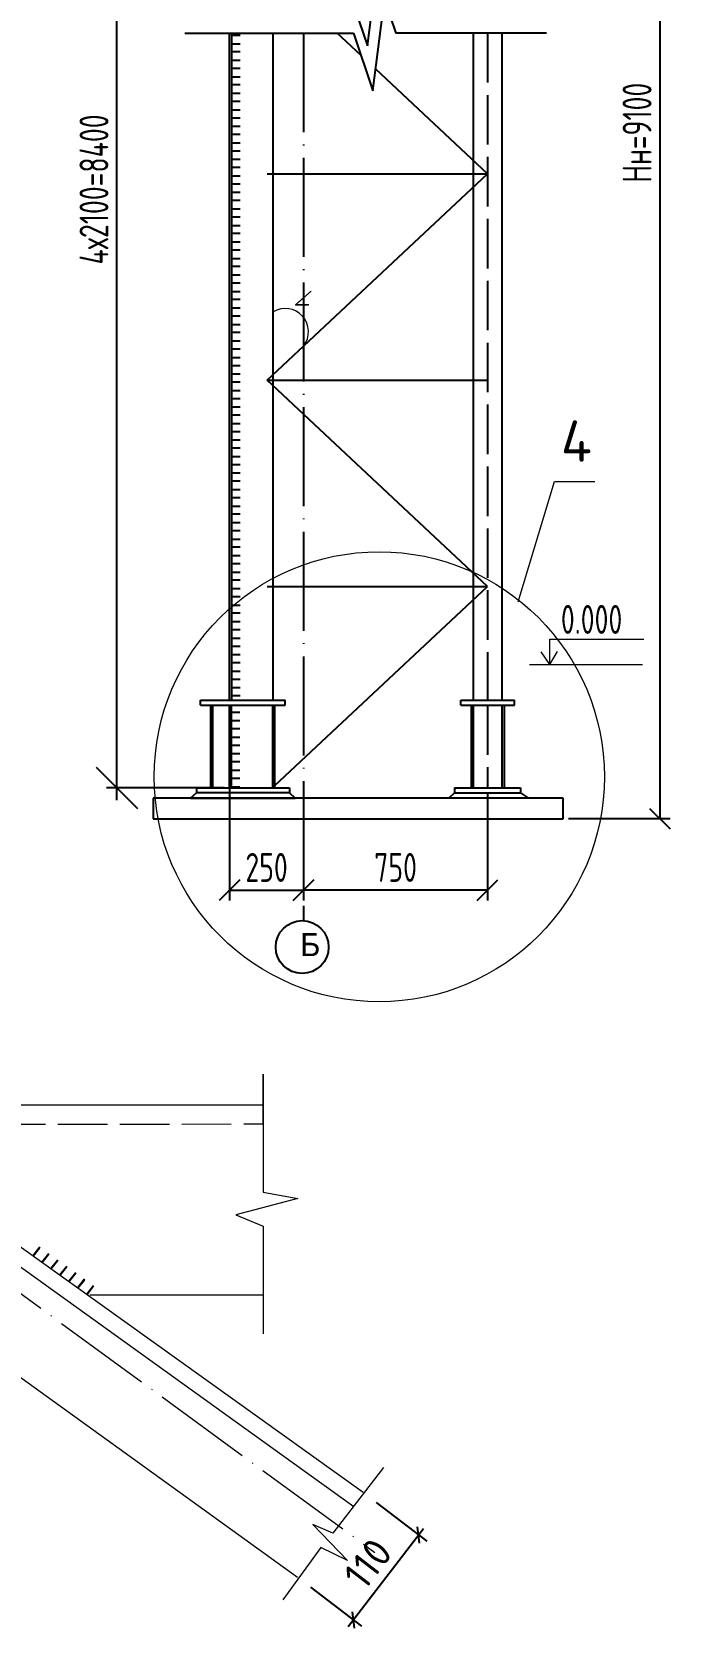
# Model space of a CAD drawing. Header units: millimetres. Extents: x -258606 to -95372, y 16759 to 83244.
# Drawn here: x -125517.6 to -125440.3, y 41953.6 to 42147 of the extents above; entities that cross this region are included whole.
import ezdxf

# ---------------------------------------------------------------- set-up
doc = ezdxf.new("R2010")
doc.units = ezdxf.units.MM
doc.header["$LTSCALE"] = 0.5
doc.linetypes.add('ACAD_ISO02W100', pattern=[15, 12, -3])
doc.linetypes.add('ACAD_ISO04W100', pattern=[30, 24, -3, 0, -3])
for name, color, linetype in [('Осевые', 7, 'ACAD_ISO04W100'), ('размеры', 7, 'Continuous'), ('текст', 7, 'Continuous'), ('тонкие', 7, 'Continuous')]:
    doc.layers.add(name, color=color, linetype=linetype)
doc.layers.add('ТОНКИЕе', color=7, linetype='Continuous', lineweight=5)
doc.styles.add('style1', font='', dxfattribs={"oblique": 15, "height": 3.5})
doc.styles.add('ГОСТ', font='isocpeur.ttf', dxfattribs={"height": 10})
doc.styles.add('Наклонный', font='isocpeur.ttf', dxfattribs={"height": 3.5})
doc.styles.add('прямой', font='isocpeur.ttf', dxfattribs={"width": 0.7, "height": 3.5})
doc.styles.add('Прямой 7мм', font='isocpeur.ttf', dxfattribs={"height": 7})
doc.styles.add('РАЗМЕРЫ_20', font='txt.shx', dxfattribs={"width": 0.6, "height": 2})
doc.styles.get('style1').set_extended_font_data('GOST type A')
doc.dimstyles.new('Копия РАЗМЕРЫ_20', dxfattribs={"dimtxt": 10, "dimasz": 5, "dimexe": 1.25, "dimexo": 0.625, "dimgap": 1, "dimtad": 3, "dimdec": 1, "dimlfac": 20, "dimrnd": 1, "dimdsep": 46, "dimtxsty": 'style1', "dimblk1": 'OBLIQUE', "dimblk2": 'OBLIQUE', "dimsah": 1, "dimcen": 2.5, "dimdle": 1.5, "dimclrt": 256, "dimadec": 0, "dimazin": 0, "dimtfac": 1, "dimtdec": 1, "dimtmove": 0, "dimatfit": 3, "dimfxl": 1, "dimtolj": 1, "dimarcsym": 0})
doc.dimstyles.new('РАЗМЕРЫ_200_2.5', dxfattribs={"dimtxt": 2, "dimasz": 1.4, "dimexe": 1.25, "dimexo": 2, "dimgap": 1, "dimtad": 3, "dimdec": 1, "dimlfac": 200, "dimrnd": 1, "dimdsep": 46, "dimtxsty": 'РАЗМЕРЫ_20', "dimblk1": 'OBLIQUE', "dimblk2": 'OBLIQUE', "dimsah": 1, "dimcen": 2.5, "dimdle": 1, "dimclrt": 256, "dimadec": 0, "dimazin": 0, "dimtfac": 1, "dimtdec": 1, "dimtmove": 0, "dimatfit": 3, "dimfxl": 1, "dimtolj": 1, "dimarcsym": 0})
doc.dimstyles.new('РАЗМЕРЫ_500', dxfattribs={"dimtxt": 10, "dimasz": 2.5, "dimexe": 1.25, "dimexo": 0.625, "dimgap": 1, "dimtad": 3, "dimdec": 1, "dimlfac": 40, "dimrnd": 1, "dimdsep": 46, "dimtxsty": 'ГОСТ', "dimblk1": 'OBLIQUE', "dimblk2": 'OBLIQUE', "dimsah": 1, "dimcen": 2.5, "dimclrt": 7, "dimadec": 0, "dimazin": 0, "dimtfac": 1, "dimtdec": 1, "dimtmove": 0, "dimatfit": 3, "dimfxl": 1, "dimtolj": 1, "dimarcsym": 0})

# ---------------------------------------------------------------- blocks, each defined once
blk = doc.blocks.new('_Oblique')
at = {"color": 0, "linetype": 'ByBlock', "lineweight": -2}
blk.add_line((-0.5, -0.5), (0.5, 0.5), dxfattribs=at)
blk = doc.blocks.new('*D688')
at = {"color": 0, "lineweight": -2, "transparency": 16777216}
for p, q in [((-125507.34, 42053.92), (-125507.34, 42201.86)), ((-125489.01, 42200.36), (-125508.59, 42200.36)), ((-125494.31, 42055.42), (-125508.59, 42055.42))]:
    blk.add_line(p, q, dxfattribs=at)
at = {"layer": 'Defpoints', "color": 0, "transparency": 16777216}
for p in [(-125507.34, 42200.36), (-125488.38, 42200.36), (-125493.68, 42055.42)]:
    blk.add_point(p, dxfattribs=at)
at = {"color": 0, "lineweight": -2, "transparency": 16777216, "xscale": 5, "yscale": 5, "zscale": 5}
for p, rotation in [((-125507.34, 42200.36), 90), ((-125507.34, 42055.42), 270)]:
    blk.add_blockref('_Oblique', p, dxfattribs=dict(at, rotation=rotation))
at = {"transparency": 16777216, "insert": (-125510.09, 42127.89), "char_height": 3.5, "attachment_point": 5, "rotation": 90, "style": 'прямой'}
blk.add_mtext('\\A1;4х2100=8400', dxfattribs=at)
blk = doc.blocks.new('*D696')
at = {"layer": 'Defpoints', "color": 0, "transparency": 16777216}
for p in [(-125441.57, 42217.86), (-125453.26, 42051.67), (-125441.57, 42051.67)]:
    blk.add_point(p, dxfattribs=at)
at = {"layer": 'размеры', "color": 0, "lineweight": -2, "transparency": 16777216}
for p, q in [((-125442.2, 42217.86), (-125442.82, 42217.86)), ((-125441.57, 42217.86), (-125441.57, 42051.67)), ((-125452.64, 42051.67), (-125440.32, 42051.67))]:
    blk.add_line(p, q, dxfattribs=at)
at = {"layer": 'размеры', "color": 0, "lineweight": -2, "transparency": 16777216, "xscale": 2.5, "yscale": 2.5, "zscale": 2.5}
for p, rotation in [((-125441.57, 42217.86), 90), ((-125441.57, 42051.67), 270)]:
    blk.add_blockref('_Oblique', p, dxfattribs=dict(at, rotation=rotation))
at = {"layer": 'размеры', "color": 7, "transparency": 16777216, "insert": (-125444.32, 42134.76), "char_height": 3.5, "attachment_point": 5, "rotation": 90, "style": 'прямой'}
blk.add_mtext('\\A1;Нн=9100', dxfattribs=at)
blk = doc.blocks.new('*D697')
at = {"layer": 'Defpoints', "color": 0, "transparency": 16777216}
for p in [(-125462.43, 42055.42), (-125484.7, 42051.67), (-125484.7, 42043.01)]:
    blk.add_point(p, dxfattribs=at)
at = {"layer": 'размеры', "color": 0, "lineweight": -2, "transparency": 16777216}
for p, q in [((-125462.43, 42054.79), (-125462.43, 42041.76)), ((-125484.7, 42051.04), (-125484.7, 42041.76)), ((-125462.43, 42043.01), (-125484.7, 42043.01))]:
    blk.add_line(p, q, dxfattribs=at)
at = {"layer": 'размеры', "color": 0, "lineweight": -2, "transparency": 16777216, "xscale": 2.5, "yscale": 2.5, "zscale": 2.5, "rotation": 180}
blk.add_blockref('_Oblique', (-125484.7, 42043.01), dxfattribs=at)
at = {"layer": 'размеры', "color": 0, "lineweight": -2, "transparency": 16777216, "xscale": 2.5, "yscale": 2.5, "zscale": 2.5}
blk.add_blockref('_Oblique', (-125462.43, 42043.01), dxfattribs=at)
at = {"layer": 'размеры', "color": 7, "transparency": 16777216, "insert": (-125473.57, 42045.76), "char_height": 3.5, "attachment_point": 5, "style": 'прямой'}
blk.add_mtext('\\A1;750', dxfattribs=at)
blk = doc.blocks.new('*D698')
at = {"layer": 'Defpoints', "color": 0, "transparency": 16777216}
for p in [(-125493.68, 42066.04), (-125484.7, 42051.67), (-125484.7, 42043.01)]:
    blk.add_point(p, dxfattribs=at)
at = {"layer": 'размеры', "color": 0, "lineweight": -2, "transparency": 16777216}
for p, q in [((-125493.68, 42065.42), (-125493.68, 42041.76)), ((-125484.7, 42051.04), (-125484.7, 42041.76)), ((-125493.68, 42043.01), (-125484.7, 42043.01))]:
    blk.add_line(p, q, dxfattribs=at)
at = {"layer": 'размеры', "color": 0, "lineweight": -2, "transparency": 16777216, "xscale": 2.5, "yscale": 2.5, "zscale": 2.5, "rotation": 180}
blk.add_blockref('_Oblique', (-125493.68, 42043.01), dxfattribs=at)
at = {"layer": 'размеры', "color": 0, "lineweight": -2, "transparency": 16777216, "xscale": 2.5, "yscale": 2.5, "zscale": 2.5}
blk.add_blockref('_Oblique', (-125484.7, 42043.01), dxfattribs=at)
at = {"layer": 'размеры', "color": 7, "transparency": 16777216, "insert": (-125489.19, 42045.76), "char_height": 3.5, "attachment_point": 5, "style": 'прямой'}
blk.add_mtext('\\A1;250', dxfattribs=at)
blk = doc.blocks.new('*D1277')
at = {"layer": 'Defpoints', "color": 0, "transparency": 16777216}
for p in [(-125477.5, 41970.08), (-125470.78, 41964.9), (-125485.43, 41959.78)]:
    blk.add_point(p, dxfattribs=at)
at = {"layer": 'размеры', "color": 0, "lineweight": -2, "transparency": 16777216}
for p, q in [((-125475.92, 41968.85), (-125469.79, 41964.13)), ((-125479.32, 41953.81), (-125470.17, 41965.69)), ((-125483.85, 41958.56), (-125477.71, 41953.84))]:
    blk.add_line(p, q, dxfattribs=at)
at = {"layer": 'размеры', "color": 0, "lineweight": -2, "transparency": 16777216, "xscale": 1.4, "yscale": 1.4, "zscale": 1.4}
for p, rotation in [((-125470.78, 41964.9), 52.40410234331154), ((-125478.71, 41954.6), 232.4041023433115)]:
    blk.add_blockref('_Oblique', p, dxfattribs=dict(at, rotation=rotation))
at = {"layer": 'размеры', "transparency": 16777216, "insert": (-125476.92, 41961.43), "char_height": 3.5, "attachment_point": 5, "rotation": 52.4041, "style": 'Наклонный'}
blk.add_mtext('\\A1;110', dxfattribs=at)

msp = doc.modelspace()

# ---------------------------------------------------------------- linework, layer by layer
at = {"color": 0}
for p, q in [((-125476.98156, 42145.28713), (-125475.56604, 42156.33369)), ((-125479.34077, 42152.27306), (-125476.98156, 42145.28713)), ((-125476.30995, 42139.84375), (-125474.89443, 42150.8903)), ((-125474.89443, 42150.8903), (-125473.53991, 42146.82968)), ((-125499.10241, 42146.82968), (-125478.66916, 42146.82968)), ((-125493.68067, 42066.04279), (-125493.68067, 42146.82968)), ((-125493.38067, 42066.04279), (-125493.38067, 42146.82968)), ((-125492.38067, 42146.54279), (-125493.38067, 42146.54279)), ((-125493.38067, 42145.54279), (-125492.38067, 42145.54279)), ((-125488.38067, 42066.04279), (-125488.38067, 42146.82968)), ((-125477.76365, 42144.14836), (-125480.62752, 42146.82968)), ((-125478.66916, 42146.82968), (-125476.30995, 42139.84375)), ((-125455.30287, 42146.82968), (-125473.53991, 42146.82968)), ((-125464.18067, 42146.82968), (-125464.18067, 42066.04279)), ((-125460.68067, 42146.82968), (-125460.68067, 42066.04279)), ((-125492.38067, 42144.54279), (-125493.38067, 42144.54279)), ((-125493.38067, 42143.54279), (-125492.38067, 42143.54279)), ((-125492.38067, 42142.54279), (-125493.38067, 42142.54279)), ((-125493.38067, 42141.54279), (-125492.38067, 42141.54279)), ((-125462.43067, 42129.79279), (-125475.97316, 42142.472)), ((-125492.38067, 42140.54279), (-125493.38067, 42140.54279)), ((-125493.38067, 42139.54279), (-125492.38067, 42139.54279)), ((-125492.38067, 42138.54279), (-125493.38067, 42138.54279)), ((-125493.38067, 42137.54279), (-125492.38067, 42137.54279)), ((-125492.38067, 42136.54279), (-125493.38067, 42136.54279)), ((-125493.38067, 42135.54279), (-125492.38067, 42135.54279)), ((-125492.38067, 42134.54279), (-125493.38067, 42134.54279)), ((-125493.38067, 42133.54279), (-125492.38067, 42133.54279)), ((-125492.38067, 42132.54279), (-125493.38067, 42132.54279)), ((-125493.38067, 42131.54279), (-125492.38067, 42131.54279)), ((-125492.38067, 42130.54279), (-125493.38067, 42130.54279)), ((-125493.38067, 42129.54279), (-125492.38067, 42129.54279)), ((-125489.13281, 42129.79279), (-125462.43067, 42129.79279)), ((-125489.13281, 42104.79279), (-125462.43067, 42129.79279)), ((-125492.38067, 42128.54279), (-125493.38067, 42128.54279)), ((-125493.38067, 42127.54279), (-125492.38067, 42127.54279)), ((-125492.38067, 42126.54279), (-125493.38067, 42126.54279)), ((-125493.38067, 42125.54279), (-125492.38067, 42125.54279)), ((-125492.38067, 42124.54279), (-125493.38067, 42124.54279)), ((-125493.38067, 42123.54279), (-125492.38067, 42123.54279)), ((-125492.38067, 42122.54279), (-125493.38067, 42122.54279)), ((-125493.38067, 42121.54279), (-125492.38067, 42121.54279)), ((-125492.38067, 42120.54279), (-125493.38067, 42120.54279)), ((-125493.38067, 42119.54279), (-125492.38067, 42119.54279)), ((-125492.38067, 42118.54279), (-125493.38067, 42118.54279)), ((-125493.38067, 42117.54279), (-125492.38067, 42117.54279)), ((-125492.38067, 42116.54279), (-125493.38067, 42116.54279)), ((-125493.38067, 42115.54279), (-125492.38067, 42115.54279)), ((-125492.38067, 42114.54279), (-125493.38067, 42114.54279)), ((-125493.38067, 42113.54279), (-125492.38067, 42113.54279)), ((-125492.38067, 42112.54279), (-125493.38067, 42112.54279)), ((-125493.38067, 42111.54279), (-125492.38067, 42111.54279)), ((-125492.38067, 42110.54279), (-125493.38067, 42110.54279)), ((-125493.38067, 42109.54279), (-125492.38067, 42109.54279)), ((-125492.38067, 42108.54279), (-125493.38067, 42108.54279)), ((-125493.38067, 42107.54279), (-125492.38067, 42107.54279)), ((-125492.38067, 42106.54279), (-125493.38067, 42106.54279)), ((-125493.38067, 42105.54279), (-125492.38067, 42105.54279)), ((-125492.38067, 42104.54279), (-125493.38067, 42104.54279)), ((-125462.43067, 42079.79279), (-125489.13281, 42104.79279)), ((-125489.13281, 42104.79279), (-125462.43067, 42104.79279)), ((-125493.38067, 42103.54279), (-125492.38067, 42103.54279)), ((-125492.38067, 42102.54279), (-125493.38067, 42102.54279)), ((-125493.38067, 42101.54279), (-125492.38067, 42101.54279)), ((-125492.38067, 42100.54279), (-125493.38067, 42100.54279)), ((-125493.38067, 42099.54279), (-125492.38067, 42099.54279)), ((-125492.38067, 42098.54279), (-125493.38067, 42098.54279)), ((-125493.38067, 42097.54279), (-125492.38067, 42097.54279)), ((-125492.38067, 42096.54279), (-125493.38067, 42096.54279)), ((-125493.38067, 42095.54279), (-125492.38067, 42095.54279)), ((-125492.38067, 42094.54279), (-125493.38067, 42094.54279)), ((-125493.38067, 42093.54279), (-125492.38067, 42093.54279)), ((-125492.38067, 42092.54279), (-125493.38067, 42092.54279)), ((-125493.38067, 42091.54279), (-125492.38067, 42091.54279)), ((-125492.38067, 42090.54279), (-125493.38067, 42090.54279)), ((-125493.38067, 42089.54279), (-125492.38067, 42089.54279)), ((-125492.38067, 42088.54279), (-125493.38067, 42088.54279)), ((-125493.38067, 42087.54279), (-125492.38067, 42087.54279)), ((-125492.38067, 42086.54279), (-125493.38067, 42086.54279)), ((-125493.38067, 42085.54279), (-125492.38067, 42085.54279)), ((-125492.38067, 42084.54279), (-125493.38067, 42084.54279)), ((-125493.38067, 42083.54279), (-125492.38067, 42083.54279)), ((-125492.38067, 42082.54279), (-125493.38067, 42082.54279)), ((-125493.38067, 42081.54279), (-125492.38067, 42081.54279)), ((-125492.38067, 42080.54279), (-125493.38067, 42080.54279)), ((-125493.38067, 42079.54279), (-125492.38067, 42079.54279)), ((-125489.13281, 42079.79279), (-125462.43067, 42079.79279)), ((-125488.18067, 42055.68422), (-125462.43067, 42079.79278)), ((-125492.38067, 42078.54279), (-125493.38067, 42078.54279)), ((-125493.38067, 42077.54279), (-125492.38067, 42077.54279)), ((-125492.38067, 42076.54279), (-125493.38067, 42076.54279)), ((-125493.38067, 42075.54279), (-125492.38067, 42075.54279)), ((-125492.38067, 42074.54279), (-125493.38067, 42074.54279)), ((-125493.38067, 42073.54279), (-125492.38067, 42073.54279)), ((-125492.38067, 42072.54279), (-125493.38067, 42072.54279)), ((-125493.38067, 42071.54279), (-125492.38067, 42071.54279)), ((-125492.38067, 42070.54279), (-125493.38067, 42070.54279)), ((-125493.38067, 42069.54279), (-125492.38067, 42069.54279)), ((-125492.38067, 42068.54279), (-125493.38067, 42068.54279)), ((-125497.18067, 42065.41779), (-125497.18067, 42066.04279)), ((-125497.18067, 42066.04279), (-125486.93067, 42066.04279)), ((-125493.38067, 42067.54279), (-125492.38067, 42067.54279)), ((-125492.38067, 42066.54279), (-125493.38067, 42066.54279)), ((-125486.93067, 42065.41779), (-125486.93067, 42066.04279)), ((-125465.68067, 42065.41779), (-125465.68067, 42066.04279)), ((-125465.68067, 42066.04279), (-125459.18067, 42066.04279)), ((-125459.18067, 42065.41779), (-125459.18067, 42066.04279)), ((-125497.18067, 42065.41779), (-125486.93067, 42065.41779)), ((-125495.93067, 42055.41779), (-125495.93067, 42065.41779)), ((-125495.68067, 42055.41779), (-125495.68067, 42065.41779)), ((-125493.68067, 42055.41779), (-125493.68067, 42065.41779)), ((-125493.43067, 42055.41779), (-125493.43067, 42065.41779)), ((-125492.43067, 42064.54279), (-125493.43067, 42064.54279)), ((-125488.43067, 42055.41779), (-125488.43067, 42065.41779)), ((-125488.18067, 42055.41779), (-125488.18067, 42065.41779)), ((-125465.68067, 42065.41779), (-125459.18067, 42065.41779)), ((-125464.43067, 42065.41779), (-125464.43067, 42055.41779)), ((-125464.18067, 42065.41779), (-125464.18067, 42055.41779)), ((-125460.68067, 42065.41779), (-125460.68067, 42055.41779)), ((-125460.43067, 42065.41779), (-125460.43067, 42055.41779)), ((-125493.43067, 42063.54279), (-125492.43067, 42063.54279)), ((-125492.43067, 42062.54279), (-125493.43067, 42062.54279)), ((-125493.43067, 42061.54279), (-125492.43067, 42061.54279)), ((-125492.43067, 42060.54279), (-125493.43067, 42060.54279)), ((-125493.43067, 42059.54279), (-125492.43067, 42059.54279)), ((-125492.43067, 42058.54279), (-125493.43067, 42058.54279)), ((-125493.43067, 42057.54279), (-125492.43067, 42057.54279)), ((-125492.43067, 42056.54279), (-125493.43067, 42056.54279)), ((-125502.9291, 42054.16779), (-125502.9291, 42051.66779)), ((-125453.26268, 42054.16779), (-125502.9291, 42054.16779)), ((-125497.68067, 42054.79279), (-125498.39175, 42054.16779)), ((-125498.39175, 42054.16779), (-125485.70849, 42054.16779)), ((-125497.68067, 42055.41779), (-125497.68067, 42054.79279)), ((-125497.68067, 42055.41779), (-125486.43067, 42055.41779)), ((-125486.43067, 42054.79279), (-125497.68067, 42054.79279)), ((-125493.43067, 42055.54279), (-125492.43067, 42055.54279)), ((-125486.43067, 42055.41779), (-125486.43067, 42054.79279)), ((-125486.43067, 42054.79279), (-125485.70849, 42054.16779)), ((-125466.43067, 42054.79279), (-125467.12416, 42054.16779)), ((-125466.43067, 42055.41779), (-125466.43067, 42054.79279)), ((-125466.43067, 42055.41779), (-125458.43067, 42055.41779)), ((-125466.43067, 42054.79279), (-125458.43067, 42054.79279)), ((-125458.43067, 42055.41779), (-125458.43067, 42054.79279)), ((-125458.43067, 42054.79279), (-125457.46287, 42054.16779)), ((-125453.26268, 42051.66779), (-125453.26268, 42054.16779)), ((-125502.9291, 42051.66779), (-125453.26268, 42051.66779))]:
    msp.add_line(p, q, dxfattribs=at)
at = {"color": 0, "linetype": 'ACAD_ISO02W100'}
for p, q in [((-125462.43067, 42146.82968), (-125462.43067, 42066.04279)), ((-125462.43067, 42065.41779), (-125462.43067, 42055.41779))]:
    msp.add_line(p, q, dxfattribs=at)
for p, q in [((-125516.64981, 41999.74718), (-125517.47343, 41998.69864)), ((-125517.47343, 41998.69864), (-125516.68705, 41999.69978)), ((-125515.56404, 41998.97097), (-125516.38765, 41997.92243)), ((-125516.38765, 41997.92243), (-125515.60127, 41998.92357)), ((-125514.47827, 41998.19475), (-125515.30188, 41997.14621)), ((-125515.30188, 41997.14621), (-125514.5155, 41998.14735)), ((-125513.3925, 41997.41854), (-125514.21611, 41996.37)), ((-125514.21611, 41996.37), (-125513.42973, 41997.37114)), ((-125512.30672, 41996.64232), (-125513.13034, 41995.59378)), ((-125513.13034, 41995.59378), (-125512.34395, 41996.59492)), ((-125511.22095, 41995.86611), (-125512.04456, 41994.81757)), ((-125512.04456, 41994.81757), (-125511.25818, 41995.81871)), ((-125510.13518, 41995.0899), (-125510.95879, 41994.04135)), ((-125510.95879, 41994.04135), (-125510.17241, 41995.0425))]:
    msp.add_line(p, q)
at = {"layer": 'Осевые', "color": 0}
msp.add_line((-125484.70261, 42146.82968), (-125484.70261, 42039.3651), dxfattribs=at)
at = {"layer": 'текст', "color": 0, "ltscale": 20}
msp.add_circle((-125484.87248, 42036.11502), 3.2, dxfattribs=at)
at = {"layer": 'ТОНКИЕе', "color": 0}
for points in [[(-125458.73803, 42077.94817), (-125454.31611, 42092.52612), (-125449.45198, 42092.52612)], [(-125454.89424, 42070.32861), (-125455.92477, 42071.87726)], [(-125454.89424, 42070.32861), (-125454.89424, 42073.39743), (-125443.51022, 42073.39743)], [(-125454.89424, 42070.32861), (-125453.96975, 42071.92371)], [(-125457.32833, 42070.32861), (-125443.6485, 42070.32861)]]:
    msp.add_lwpolyline(points, dxfattribs=at)
at = {"layer": 'ТОНКИЕе'}
for points in [[(-125489.61568, 42014.75493), (-125489.61568, 42020.73295), (-125489.61568, 42006.41), (-125485.40996, 42005.65042), (-125492.90437, 42003.69732), (-125489.61568, 42002.2867), (-125489.61568, 41989.26587)], [(-125604.46268, 42016.99038), (-125489.61568, 42016.99038)], [(-125539.71469, 41998.9289), (-125531.72256, 42008.877), (-125477.50469, 41970.07509)], [(-125532.8322, 42007.29321), (-125478.61433, 41968.33301)], [(-125539.71469, 41998.9289), (-125485.43123, 41959.78075)], [(-125510.58099, 41994.00649), (-125489.61568, 41994.00649)], [(-125475.0375, 41973.08963), (-125481.16613, 41965.11596), (-125483.57911, 41966.15837), (-125479.40543, 41961.79335), (-125482.6373, 41963.36699), (-125487.23287, 41957.02166)]]:
    msp.add_lwpolyline(points, dxfattribs=at)
at = {"layer": 'ТОНКИЕе', "linetype": 'ACAD_ISO04W100'}
msp.add_lwpolyline([(-125550.58774, 42017.27086), (-125476.07784, 41962.78988)], dxfattribs=at)
at = {"layer": 'ТОНКИЕе', "linetype": 'ACAD_ISO02W100'}
msp.add_lwpolyline([(-125604.46268, 42014.54857), (-125489.61568, 42014.68661)], dxfattribs=at)
at = {"layer": 'ТОНКИЕе', "color": 0}
msp.add_circle((-125475.54138, 42056.74386), 27.25913, dxfattribs=at)
msp.add_arc((-125486.92096, 42110.66123), 2.80744, 322.2011438, 121.3285008, dxfattribs=at)

# ---------------------------------------------------------------- texts
at = {"layer": 'текст', "color": 0, "linetype": 'Continuous', "ltscale": 20}
msp.add_text('Б', height=2.8, dxfattribs=at).set_placement((-125485.12979, 42035.01519))
at = {"layer": 'тонкие', "color": 0, "extrusion": (-1.34631e-16, -3.16371e-09, 1), "style": 'Прямой 7мм'}
msp.add_text('4', height=5, dxfattribs=at).set_placement((-125453.55031, 42094.91062, -0.00013))
at = {"layer": 'ТОНКИЕе', "color": 0, "attachment_point": 1}
for s, width, gutter_width, insert, char_height, style in [('∠', 3.2994214, 8.75, (-125485.87737, 42115.58029), 1.75, 'style1'), ('0.000', 2.431804, 25, (-125453.54718, 42077.55344), 3.5, 'прямой')]:
    msp.add_mtext_dynamic_manual_height_columns(s, width=width, gutter_width=gutter_width, heights=[0], dxfattribs=dict(at, insert=insert, char_height=char_height, style=style))

# ---------------------------------------------------------------- dimensions: what is measured, and where the dimension line sits
at = {"color": 0}
dim = msp.add_linear_dim(base=(-125507.33547, 42200.35524), p1=(-125493.68067, 42055.41779), p2=(-125488.38067, 42200.35524), angle=90, text='4х2100=8400', dimstyle='Копия РАЗМЕРЫ_20', override={"dimtxt": 100, "dimtxsty": 'прямой'}, dxfattribs=at)
dim.commit()
dim.dimension.update_dxf_attribs({"geometry": '*D688', "text_midpoint": (-125507.33547, 42127.88651), "dimtype": 160})
at = {"layer": 'размеры', "color": 0}
dim = msp.add_linear_dim(base=(-125441.57471, 42051.66779), p1=(-125441.57471, 42217.85524), p2=(-125453.26268, 42051.66779), angle=90, text='Нн=9100', dimstyle='РАЗМЕРЫ_500', override={"dimtxsty": 'прямой'}, dxfattribs=at)
dim.commit()
dim.dimension.update_dxf_attribs({"geometry": '*D696', "text_midpoint": (-125444.32471, 42134.76151)})
dim = msp.add_linear_dim(base=(-125484.70261, 42043.01439), p1=(-125493.68067, 42066.04279), p2=(-125484.70261, 42051.66779), text='250', dimstyle='РАЗМЕРЫ_500', override={"dimtxsty": 'прямой'}, dxfattribs=at)
dim.commit()
dim.dimension.update_dxf_attribs({"geometry": '*D698', "text_midpoint": (-125489.19164, 42043.01439), "dimtype": 160})
dim = msp.add_linear_dim(base=(-125484.70261, 42043.01439), p1=(-125462.43067, 42055.41779), p2=(-125484.70261, 42051.66779), text='750', dimstyle='РАЗМЕРЫ_500', override={"dimtxsty": 'прямой'}, dxfattribs=at)
dim.commit()
dim.dimension.update_dxf_attribs({"geometry": '*D697', "text_midpoint": (-125473.56664, 42045.76439)})
at = {"layer": 'размеры'}
dim = msp.add_aligned_dim(p1=(-125485.43123, 41959.78075), p2=(-125477.50469, 41970.07509), distance=-8.4891, text='110', dimstyle='РАЗМЕРЫ_200_2.5', override={"dimtxsty": 'Наклонный'}, dxfattribs=at)
dim.commit()
dim.dimension.update_dxf_attribs({"geometry": '*D1277', "text_midpoint": (-125476.92068, 41961.42656)})

doc.saveas('drawing.dxf')
